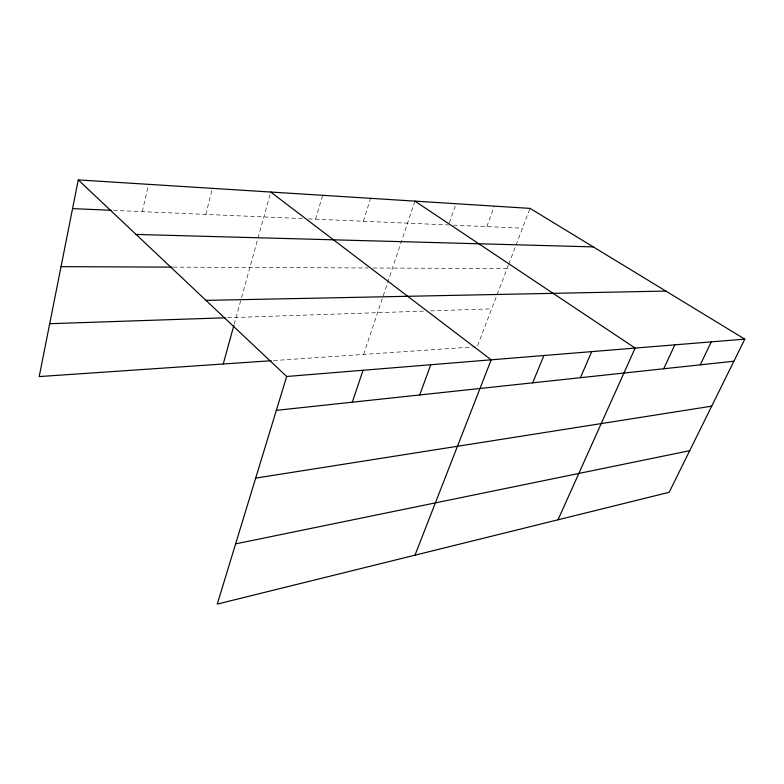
<?xml version="1.0" encoding="UTF-8"?>
<svg xmlns="http://www.w3.org/2000/svg" width="784" height="784" viewBox="0 0 784 784"><rect width="100%" height="100%" fill="white"/><g stroke="black" fill="none" stroke-linecap="round" stroke-linejoin="round"><path stroke-width="0.59" stroke-dasharray="3.92 2.94" d="M142.316 211.651L148.509 184.338M205.81 214.404L212.386 188.366M234.151 324.419L241.217 298.841M241.541 297.675L257.671 239.257M257.995 238.081L270.715 192.041M315.58 219.177L322.675 195.314M363.345 221.255L370.597 198.342M363.609 354.417L414.932 201.135M449.389 222.725L455.68 204.849M486.825 226.615L494.341 206.143M508.346 265.198L477.231 346.665L473.575 346.91M508.777 264.081L515.627 246.117M516.058 245L530.043 208.387M273.557 360.571L472.35 346.998M227.625 317.716L424.369 311.101M430.485 310.895L491.686 308.837M173.176 267.138L368.108 267.971M372.988 267.991L507.062 268.569M113.455 210.396L302.35 218.599M308.367 218.863L448.605 224.959M453.387 225.165L522.487 228.164"/><path stroke-width="1.18" d="M78.263 179.908L286.67 376.487L217.266 604.092L669.164 492.293L744.8 339.139L530.043 208.387L78.263 179.908L39.2 376.575L271.156 360.728M223.224 364.001L233.828 325.585M352.29 402.192L363.051 370.264M419.724 394.95L430.749 364.736M414.981 555.18L491.176 359.817L270.715 192.041M532.679 382.827L543.92 355.515M580.434 377.702L591.685 351.624M558.012 519.792L635.138 348.076L414.932 201.135M663.715 368.764L674.848 344.842M700.239 364.834L711.274 341.873M235.631 543.88L689.704 450.692M255.682 478.113L711.696 406.161M276.35 410.346L733.893 361.228M286.67 376.487L744.8 339.139M49.696 323.704L225.214 317.794M205.976 300.38L665.832 291.06M61.034 266.658L171.97 267.138M136.083 234.445L593.263 246.882M72.559 208.622L111.044 210.288"/></g></svg>
